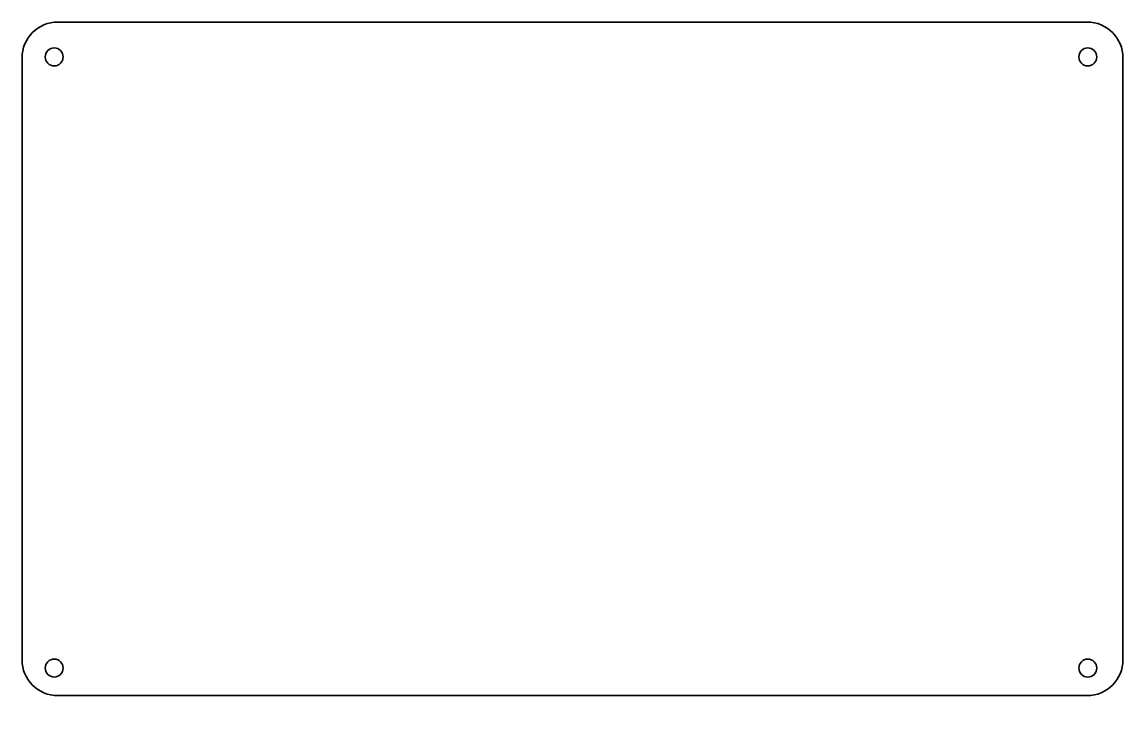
# Model space of a CAD drawing. Header units: inches. Extents: x 0 to 9.7, y -5.9 to 6.4.
# Drawn here: x 0 to 9.66, y 0.27 to 6.44 of the extents above; entities that cross this region are included whole.
import ezdxf

# ---------------------------------------------------------------- set-up
doc = ezdxf.new("R2010")
doc.units = ezdxf.units.IN
doc.header["$MEASUREMENT"] = 0
doc.layers.add('Livello 1', color=7, linetype='Continuous')

# ---------------------------------------------------------------- blocks, each defined once
blk = doc.blocks.new('block 8')
at = {"layer": 'Livello 1', "color": 250, "lineweight": 35}
blk.add_lwpolyline([(9.6545, -0.315), (9.6545, -5.5906)], dxfattribs=at)
for points in [[(9.4307, 6.1316), (9.4307, 6.0881), (9.3955, 6.0529), (9.352, 6.0529), (9.3085, 6.0529), (9.2732, 6.0881), (9.2732, 6.1316), (9.2732, 6.1751), (9.3085, 6.2104), (9.352, 6.2104), (9.3955, 6.2104), (9.4307, 6.1751), (9.4307, 6.1316)], [(9.4307, 0.7734), (9.4307, 0.7299), (9.3955, 0.6947), (9.352, 0.6947), (9.3085, 0.6947), (9.2732, 0.7299), (9.2732, 0.7734), (9.2732, 0.8169), (9.3085, 0.8521), (9.352, 0.8521), (9.3955, 0.8521), (9.4307, 0.8169), (9.4307, 0.7734)]]:
    blk.add_open_spline(points, degree=3, knots=[0, 0, 0, 0, 1, 1, 1, 2, 2, 2, 3, 3, 3, 4, 4, 4, 4], dxfattribs=at)
for points in [[(9.3395, 0), (9.5135, 0), (9.6545, -0.141), (9.6545, -0.315)], [(9.2732, -0.3056), (9.2732, -0.2621), (9.3085, -0.2268), (9.352, -0.2268)], [(9.352, -0.2268), (9.3955, -0.2268), (9.4307, -0.2621), (9.4307, -0.3056)], [(9.352, -0.3843), (9.3085, -0.3843), (9.2732, -0.349), (9.2732, -0.3056)], [(9.4307, -0.3056), (9.4307, -0.349), (9.3955, -0.3843), (9.352, -0.3843)], [(9.2732, -5.6638), (9.2732, -5.6203), (9.3085, -5.585), (9.352, -5.585)], [(9.6545, -5.5906), (9.6545, -5.7645), (9.5135, -5.9056), (9.3395, -5.9056)], [(9.352, -5.585), (9.3955, -5.585), (9.4307, -5.6203), (9.4307, -5.6638)], [(9.352, -5.7425), (9.3085, -5.7425), (9.2732, -5.7073), (9.2732, -5.6638)], [(9.4307, -5.6638), (9.4307, -5.7073), (9.3955, -5.7425), (9.352, -5.7425)]]:
    blk.add_open_spline(points, degree=3, dxfattribs=at)

msp = doc.modelspace()

# ---------------------------------------------------------------- linework, layer by layer
at = {"layer": 'Livello 1', "color": 250, "lineweight": 35}
for points, knots in [([(0.315, 0.5316), (0.141, 0.5316), (0, 0.6726), (0, 0.8466), (0, 0.8466), (0, 6.1222), (0, 6.1222), (0, 6.2962), (0.141, 6.4372), (0.315, 6.4372)], [0, 0, 0, 0, 1, 1, 1, 2, 2, 2, 3, 3, 3, 3]), ([(9.3457, 6.4372), (9.5197, 6.4372), (9.6607, 6.2962), (9.6607, 6.1222), (9.6607, 6.1222), (9.6607, 0.8466), (9.6607, 0.8466), (9.6607, 0.6726), (9.5197, 0.5316), (9.3457, 0.5316)], [0, 0, 0, 0, 1, 1, 1, 2, 2, 2, 3, 3, 3, 3]), ([(0.3611, 6.1316), (0.3611, 6.0881), (0.3259, 6.0529), (0.2824, 6.0529), (0.2389, 6.0529), (0.2037, 6.0881), (0.2037, 6.1316), (0.2037, 6.1751), (0.2389, 6.2104), (0.2824, 6.2104), (0.3259, 6.2104), (0.3611, 6.1751), (0.3611, 6.1316)], [0, 0, 0, 0, 1, 1, 1, 2, 2, 2, 3, 3, 3, 4, 4, 4, 4]), ([(0.3611, 0.7735), (0.3611, 0.73), (0.3259, 0.6948), (0.2824, 0.6948), (0.2389, 0.6948), (0.2037, 0.73), (0.2037, 0.7735), (0.2037, 0.817), (0.2389, 0.8523), (0.2824, 0.8523), (0.3259, 0.8523), (0.3611, 0.817), (0.3611, 0.7735)], [0, 0, 0, 0, 1, 1, 1, 2, 2, 2, 3, 3, 3, 4, 4, 4, 4])]:
    msp.add_open_spline(points, degree=3, knots=knots, dxfattribs=at)
for points in [[(0.315, 6.4372), (0.315, 6.4372), (9.3457, 6.4372), (9.3457, 6.4372)], [(9.3457, 0.5316), (9.3457, 0.5316), (0.315, 0.5316), (0.315, 0.5316)]]:
    msp.add_open_spline(points, degree=3, dxfattribs=at)

# ---------------------------------------------------------------- block references
at = {"layer": 'Livello 1'}
msp.add_blockref('block 8', (0, 0), dxfattribs=at)

doc.saveas('drawing.dxf')
